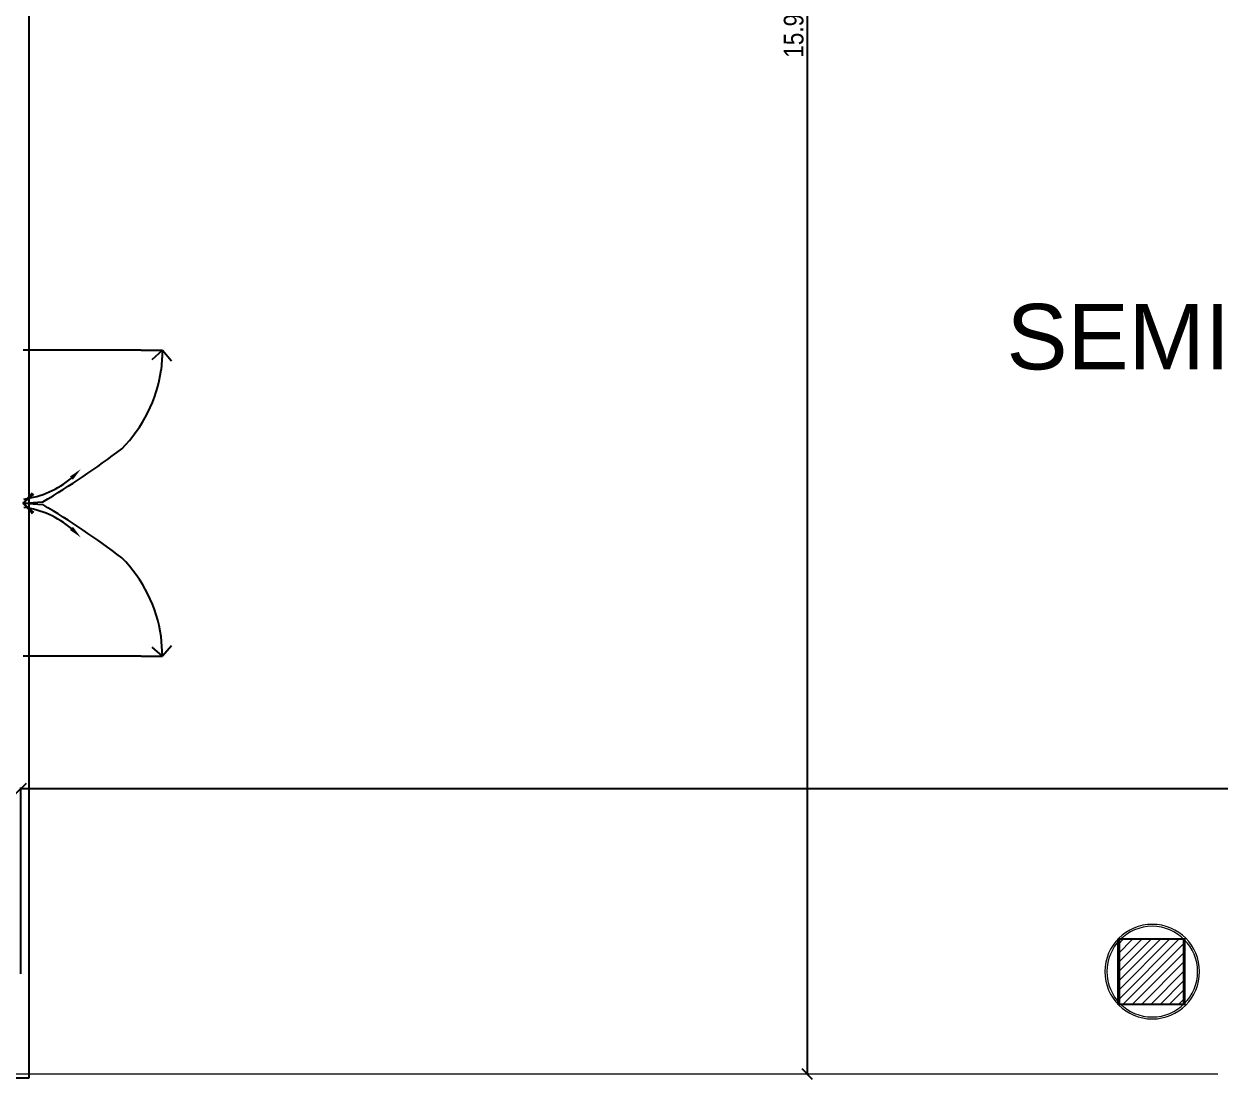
# Model space of a CAD drawing. Header units: millimetres. Extents: x 182 to 305, y 81 to 164.
# Drawn here: x 261.23 to 270.35, y 93.63 to 101.69 of the extents above; entities that cross this region are included whole.
import ezdxf

# ---------------------------------------------------------------- set-up
doc = ezdxf.new("R2010")
doc.units = ezdxf.units.MM
for name, color, linetype, lineweight in [('A-FLOROTM', 7, 'Continuous', 9), ('A-WALL', 7, 'Continuous', 9), ('DIMENSION', 1, 'Continuous', 25), ('S-COLSPRM', 7, 'Continuous', 9)]:
    doc.layers.add(name, color=color, linetype=linetype, lineweight=lineweight)
for name, color, linetype in [('C', 7, 'Continuous'), ('Cascio-Accesorios', 7, 'Continuous'), ('estructura', 7, 'Continuous'), ('Sectores', 3, 'Continuous'), ('TIERRA', 7, 'Continuous')]:
    doc.layers.add(name, color=color, linetype=linetype)
doc.styles.add('ARIALNARROW', font='ARIALN.TTF')
doc.styles.add('MtXpl_Arial_Unicode_', font='ARIALUNI.ttf')
doc.styles.get("Standard").update_dxf_attribs({"font": 'txt.shx'})
doc.dimstyles.new('C', dxfattribs={"dimscale": 1.5, "dimtxt": 0.15, "dimasz": 0.08, "dimexe": 0.01, "dimexo": 0, "dimgap": 0.025, "dimtad": 1, "dimzin": 0, "dimdsep": 46, "dimtxsty": 'ARIALNARROW', "dimblk": 'OBLIQUE', "dimcen": 0, "dimclrd": 256, "dimclre": 256, "dimclrt": 256, "dimadec": 0, "dimazin": 0, "dimtfac": 1.666667, "dimtofl": 0, "dimtmove": 0, "dimatfit": 0, "dimldrblk": 'OBLIQUE', "dimfxl": 0.1, "dimtolj": 1, "dimtzin": 0, "dimarcsym": 0})

# ---------------------------------------------------------------- blocks, each defined once
blk = doc.blocks.new('A$C198C253F')
at = {"layer": 'Defpoints'}
for centre, start, end in [((383.207638, -5.973843), 320.210918, 352.05721), ((1876.585254, -5.973843), 187.94279, 219.789082)]:
    blk.add_arc(centre, 721.93381, start, end, dxfattribs=at)
for points in [[(925.90825, -456.457554), (949.982833, -479.512392), (868.781029, -540.208724)], [(1333.884641, -456.457554), (1309.810058, -479.512392), (1391.011862, -540.208724)]]:
    blk.add_solid(points, dxfattribs=at)
blk = doc.blocks.new('_Open90')
at = {"color": 0, "linetype": 'ByBlock', "lineweight": -2}
for p, q in [((0, 0), (-1, 0)), ((-0.5, 0.5), (0, 0)), ((0, 0), (-0.5, -0.5))]:
    blk.add_line(p, q, dxfattribs=at)
blk = doc.blocks.new('_Oblique')
at = {"layer": 'estructura', "color": 0, "lineweight": -2}
blk.add_line((-0.5, -0.5), (0.5, 0.5), dxfattribs=at)
blk = doc.blocks.new('*D31')
at = {"layer": 'Defpoints', "color": 0}
for p in [(267.201741, 109.616536), (267.201741, 93.674648), (267.201741, 93.674648)]:
    blk.add_point(p, dxfattribs=at)
at = {"layer": 'DIMENSION', "lineweight": -2}
for p, q in [((267.201741, 109.616536), (267.211741, 109.616536)), ((267.201741, 109.616536), (267.201741, 93.674648)), ((267.201741, 93.674648), (267.211741, 93.674648))]:
    blk.add_line(p, q, dxfattribs=at)
at = {"layer": 'DIMENSION', "lineweight": -2, "xscale": 0.08, "yscale": 0.08, "zscale": 0.08}
for p, rotation in [((267.201741, 109.616536), 90), ((267.201741, 93.674648), 270)]:
    blk.add_blockref('_Oblique', p, dxfattribs=dict(at, rotation=rotation))
at = {"layer": 'DIMENSION', "insert": (267.100164, 101.645592), "char_height": 0.15, "attachment_point": 5, "rotation": 90, "style": 'ARIALNARROW'}
blk.add_mtext('\\A1;15.94', dxfattribs=at)
blk = doc.blocks.new('*D32')
at = {"layer": 'Defpoints', "color": 0}
for p in [(281.265706, 95.851527), (281.265706, 94.651527), (261.201881, 94.437686)]:
    blk.add_point(p, dxfattribs=at)
at = {"layer": 'DIMENSION', "lineweight": -2}
for p, q in [((261.201881, 94.437686), (261.201881, 95.861527)), ((261.201881, 95.851527), (281.265706, 95.851527)), ((281.265706, 94.651527), (281.265706, 95.861527))]:
    blk.add_line(p, q, dxfattribs=at)
at = {"layer": 'DIMENSION', "lineweight": -2, "xscale": 0.08, "yscale": 0.08, "zscale": 0.08, "rotation": 180}
blk.add_blockref('_Oblique', (261.201881, 95.851527), dxfattribs=at)
at = {"layer": 'DIMENSION', "lineweight": -2, "xscale": 0.08, "yscale": 0.08, "zscale": 0.08}
blk.add_blockref('_Oblique', (281.265706, 95.851527), dxfattribs=at)
at = {"layer": 'DIMENSION', "insert": (271.233794, 95.953104), "char_height": 0.15, "attachment_point": 5, "style": 'ARIALNARROW'}
blk.add_mtext('\\A1;20.06', dxfattribs=at)

msp = doc.modelspace()

# ---------------------------------------------------------------- linework, layer by layer
at = {"layer": 'A-FLOROTM', "color": 252}
msp.add_line((260.648206, 93.674648), (270.336106, 93.674648), dxfattribs=at)
at = {"layer": 'A-WALL', "color": 252, "lineweight": 18}
for radius, start, end in [(0.361053, 0, 180), (0.346053, 0, 180), (0.361053, 180, 0), (0.346053, 180, 0)]:
    msp.add_arc((269.836106, 94.454648), radius, start, end, dxfattribs=at)
at = {"layer": 'C', "color": 252}
for p, q in [((269.575382, 94.204648), (269.575382, 94.704648)), ((269.575382, 94.704648), (270.075382, 94.704648)), ((270.075382, 94.704648), (270.075382, 94.204648)), ((270.075382, 94.204648), (269.575382, 94.204648))]:
    msp.add_line(p, q, dxfattribs=at)
at = {"layer": 'Cascio-Accesorios', "color": 252}
for p, q in [((262.120821, 99.197303, -277.300681), (261.220916, 99.197303, -393.400943)), ((262.120821, 99.197303, -277.300681), (262.283732, 99.197303, -277.300681)), ((262.120821, 96.862265, -277.300681), (261.220916, 96.862265, -393.400943)), ((262.120821, 96.862265, -277.300681), (262.283732, 96.862265, -277.300681))]:
    msp.add_line(p, q, dxfattribs=at)
for centre, radius, start, end in [((261.220916, 99.197303, -277.300681), 1.062636, 315.013724, 351.905492), ((258.234881, 103.343133, -393.400943), 6.160492, 300.59693, 307.347557), ((258.261449, 92.755865, -277.300681), 6.113029, 52.626206, 59.429307), ((261.220916, 96.862265, -277.300681), 1.062636, 8.094508, 44.986276)]:
    msp.add_arc(centre, radius, start, end, dxfattribs=at)
at = {"layer": 'S-COLSPRM', "color": 252, "linetype": 'Continuous'}
for p, q in [((269.575382, 94.662424), (269.617607, 94.704648)), ((269.575382, 94.591713), (269.688317, 94.704648)), ((269.575382, 94.521003), (269.759028, 94.704648)), ((269.575382, 94.450292), (269.829739, 94.704648)), ((269.575382, 94.379581), (269.900449, 94.704648)), ((269.575382, 94.308871), (269.97116, 94.704648)), ((269.575382, 94.23816), (270.041871, 94.704648)), ((269.612581, 94.204648), (270.075382, 94.667449)), ((269.683292, 94.204648), (270.075382, 94.596739)), ((269.754003, 94.204648), (270.075382, 94.526028)), ((269.824713, 94.204648), (270.075382, 94.455317)), ((269.895424, 94.204648), (270.075382, 94.384607)), ((269.966135, 94.204648), (270.075382, 94.313896)), ((270.036845, 94.204648), (270.075382, 94.243185))]:
    msp.add_line(p, q, dxfattribs=at)
at = {"layer": 'S-COLSPRM', "color": 252}
for p, q in [((270.086106, 94.704648), (269.586106, 94.704648)), ((269.586106, 94.704648), (269.586106, 94.204648)), ((270.086106, 94.204648), (270.086106, 94.704648)), ((269.586106, 94.204648), (270.086106, 94.204648))]:
    msp.add_line(p, q, dxfattribs=at)
at = {"layer": 'TIERRA', "color": 252, "ltscale": 0.1}
for p, q in [((261.266329, 93.644648), (261.266329, 109.616536)), ((212.251372, 93.644648), (261.266329, 93.644648))]:
    msp.add_line(p, q, dxfattribs=at)

# ---------------------------------------------------------------- block references
at = {"color": 252, "xscale": 0.001, "yscale": 0.001, "zscale": 0.001, "rotation": 90}
msp.add_blockref('A$C198C253F', (261.120439, 96.899895, -277.300685), dxfattribs=at)
at = {"layer": 'Cascio-Accesorios', "color": 252, "xscale": 0.15, "yscale": 0.15, "zscale": 0.15}
for p, rotation in [((262.283552, 99.197303, -277.300681), 85.952746), ((261.220916, 98.029784, -335.350812), 184.047254), ((261.220916, 98.029784, -335.350812), 175.952746), ((262.283552, 96.862265, -277.300681), 274.047254)]:
    msp.add_blockref('_Open90', p, dxfattribs=dict(at, rotation=rotation))

# ---------------------------------------------------------------- texts
at = {"layer": 'Cascio-Accesorios', "color": 252, "char_height": 0.00018, "attachment_point": 5}
for insert in [(261.972313, 98.445905, -277.300681), (261.972313, 97.613662, -277.300681)]:
    msp.add_mtext('\\A1;90°', dxfattribs=dict(at, insert=insert))
at = {"layer": 'Sectores', "style": 'MtXpl_Arial_Unicode_'}
msp.add_text('SEMICUBIERTO', height=0.5, dxfattribs=at).set_placement((268.723908, 99.051543))

# ---------------------------------------------------------------- dimensions: what is measured, and where the dimension line sits
at = {"layer": 'DIMENSION'}
dim = msp.add_linear_dim(base=(267.201741, 93.674648), p1=(267.201741, 109.616536), p2=(267.201741, 93.674648), angle=270, dimstyle='C', override={"dimscale": 1, "dimlfac": 1, "dimtxsty": 'ARIALNARROW', "dimtmove": 1, "dimtolj": 1}, dxfattribs=at)
dim.commit()
dim.dimension.update_dxf_attribs({"geometry": '*D31', "text_midpoint": (267.100164, 101.645592)})
dim = msp.add_linear_dim(base=(281.265706, 95.851527), p1=(261.201881, 94.437686, -45.100158), p2=(281.265706, 94.651527), dimstyle='C', override={"dimscale": 1, "dimlfac": 1, "dimtxsty": 'ARIALNARROW', "dimtolj": 1}, dxfattribs=at)
dim.commit()
dim.dimension.update_dxf_attribs({"geometry": '*D32', "text_midpoint": (271.233794, 95.953104)})

doc.saveas('drawing.dxf')
